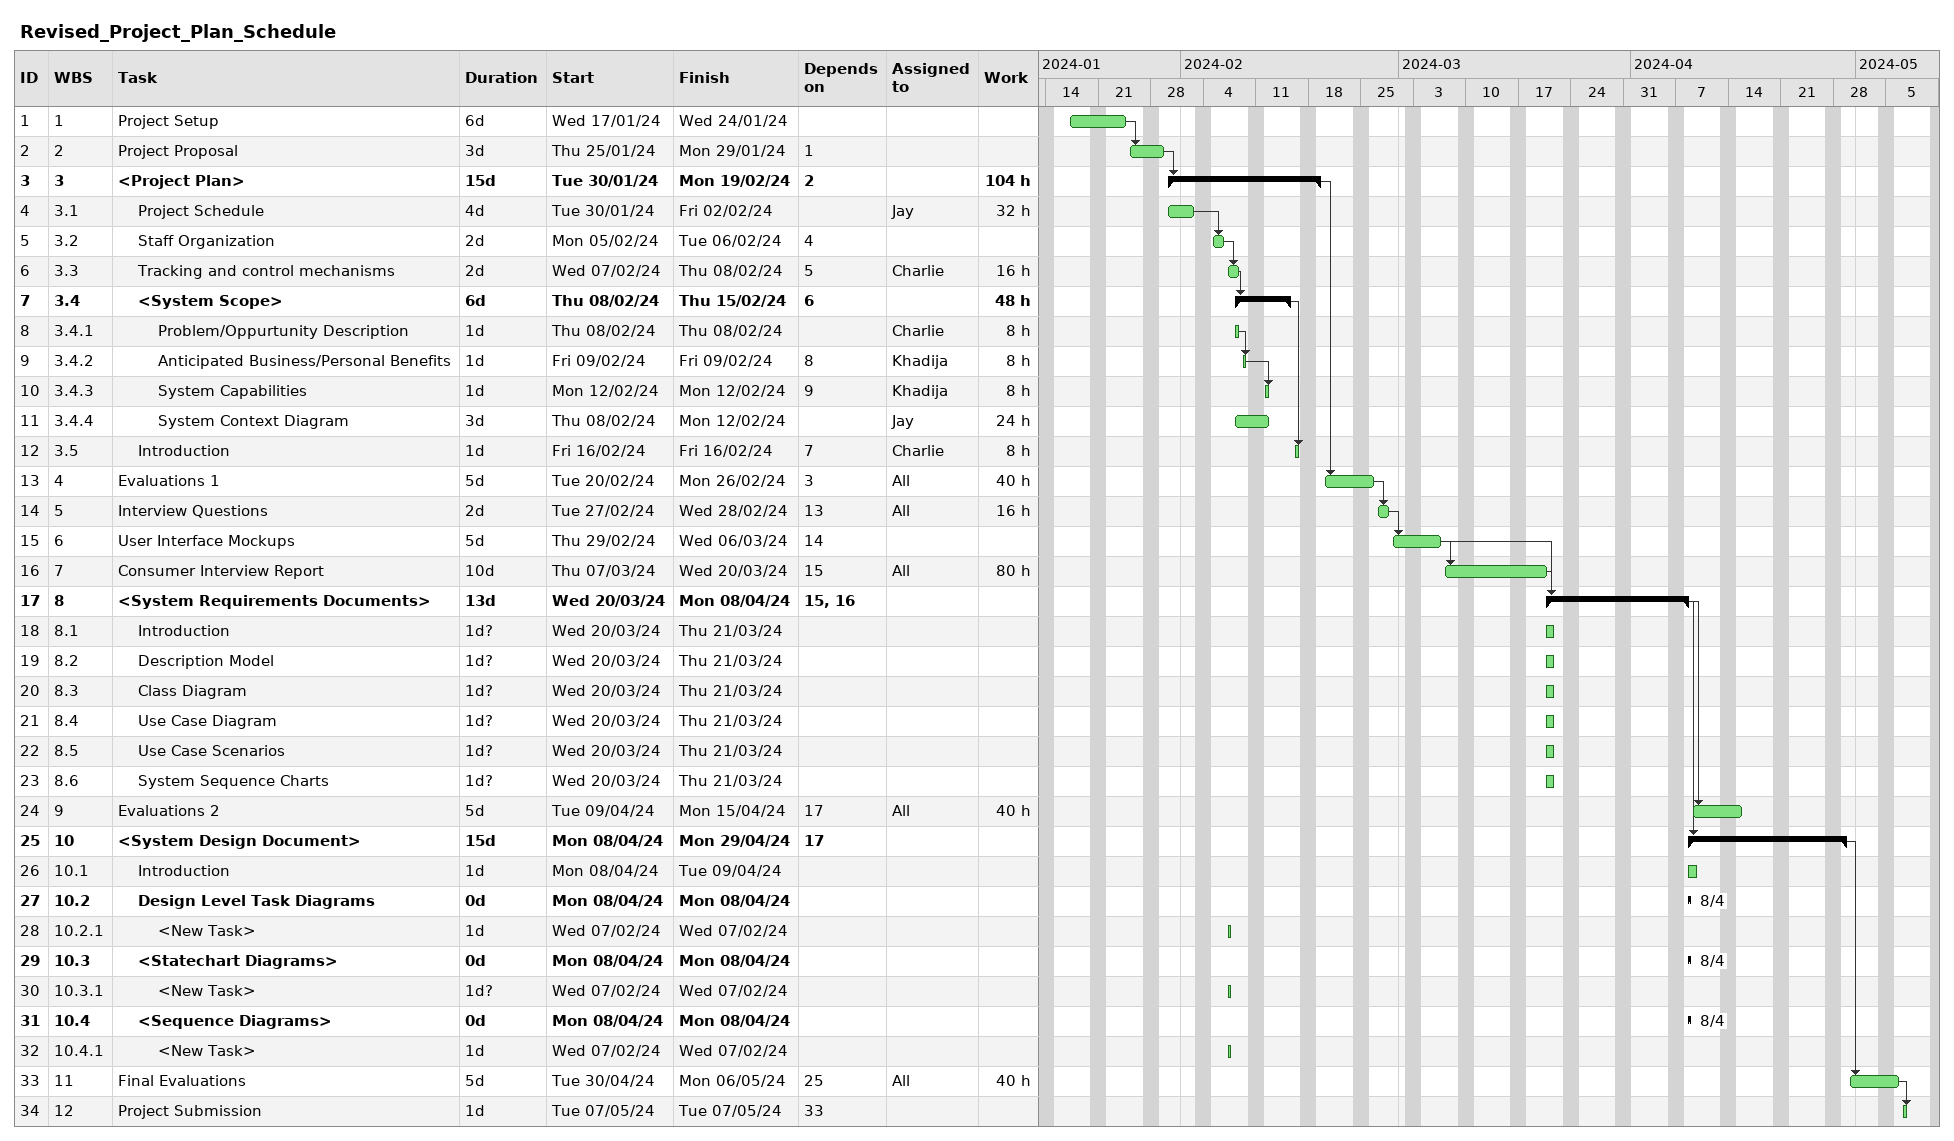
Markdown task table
Revised_Project_Plan_Schedule

| ID | WBS | Task | Duration | Start | Finish | Predecessors | Resources | Work (h) |
|---|---|---|---|---|---|---|---|---|
| 1 | 1 | Project Setup | 6d | 2024-01-17 | 2024-01-24 |  |  |  |
| 2 | 2 | Project Proposal | 3d | 2024-01-25 | 2024-01-29 | 1 |  |  |
| 3 | 3 | **<Project Plan>** | 15d | 2024-01-30 | 2024-02-19 | 2 |  | 104 |
| 4 | 3.1 | Project Schedule | 4d | 2024-01-30 | 2024-02-02 |  | Jay | 32 |
| 5 | 3.2 | Staff Organization | 2d | 2024-02-05 | 2024-02-06 | 4 |  |  |
| 6 | 3.3 | Tracking and control mechanisms | 2d | 2024-02-07 | 2024-02-08 | 5 | Charlie | 16 |
| 7 | 3.4 | **<System Scope>** | 6d | 2024-02-08 | 2024-02-15 | 6 |  | 48 |
| 8 | 3.4.1 | Problem/Oppurtunity Description | 1d | 2024-02-08 | 2024-02-08 |  | Charlie | 8 |
| 9 | 3.4.2 | Anticipated Business/Personal Benefits | 1d | 2024-02-09 | 2024-02-09 | 8 | Khadija | 8 |
| 10 | 3.4.3 | System Capabilities | 1d | 2024-02-12 | 2024-02-12 | 9 | Khadija | 8 |
| 11 | 3.4.4 | System Context Diagram | 3d | 2024-02-08 | 2024-02-12 |  | Jay | 24 |
| 12 | 3.5 | Introduction | 1d | 2024-02-16 | 2024-02-16 | 7 | Charlie | 8 |
| 13 | 4 | Evaluations 1 | 5d | 2024-02-20 | 2024-02-26 | 3 | All | 40 |
| 14 | 5 | Interview Questions | 2d | 2024-02-27 | 2024-02-28 | 13 | All | 16 |
| 15 | 6 | User Interface Mockups | 5d | 2024-02-29 | 2024-03-06 | 14 |  |  |
| 16 | 7 | Consumer Interview Report | 10d | 2024-03-07 | 2024-03-20 | 15 | All | 80 |
| 17 | 8 | **<System Requirements Documents>** | 13d | 2024-03-20 | 2024-04-08 | 15, 16 |  |  |
| 18 | 8.1 | Introduction | 1d? | 2024-03-20 | 2024-03-21 |  |  |  |
| 19 | 8.2 | Description Model | 1d? | 2024-03-20 | 2024-03-21 |  |  |  |
| 20 | 8.3 | Class Diagram | 1d? | 2024-03-20 | 2024-03-21 |  |  |  |
| 21 | 8.4 | Use Case Diagram | 1d? | 2024-03-20 | 2024-03-21 |  |  |  |
| 22 | 8.5 | Use Case Scenarios | 1d? | 2024-03-20 | 2024-03-21 |  |  |  |
| 23 | 8.6 | System Sequence Charts | 1d? | 2024-03-20 | 2024-03-21 |  |  |  |
| 24 | 9 | Evaluations 2 | 5d | 2024-04-09 | 2024-04-15 | 17 | All | 40 |
| 25 | 10 | **<System Design Document>** | 15d | 2024-04-08 | 2024-04-29 | 17 |  |  |
| 26 | 10.1 | Introduction | 1d | 2024-04-08 | 2024-04-09 |  |  |  |
| 27 | 10.2 | **Design Level Task Diagrams** | 0d | 2024-04-08 | 2024-04-08 |  |  |  |
| 28 | 10.2.1 | <New Task> | 1d | 2024-02-07 | 2024-02-07 |  |  |  |
| 29 | 10.3 | **<Statechart Diagrams>** | 0d | 2024-04-08 | 2024-04-08 |  |  |  |
| 30 | 10.3.1 | <New Task> | 1d? | 2024-02-07 | 2024-02-07 |  |  |  |
| 31 | 10.4 | **<Sequence Diagrams>** | 0d | 2024-04-08 | 2024-04-08 |  |  |  |
| 32 | 10.4.1 | <New Task> | 1d | 2024-02-07 | 2024-02-07 |  |  |  |
| 33 | 11 | Final Evaluations | 5d | 2024-04-30 | 2024-05-06 | 25 | All | 40 |
| 34 | 12 | Project Submission | 1d | 2024-05-07 | 2024-05-07 | 33 |  |  |
